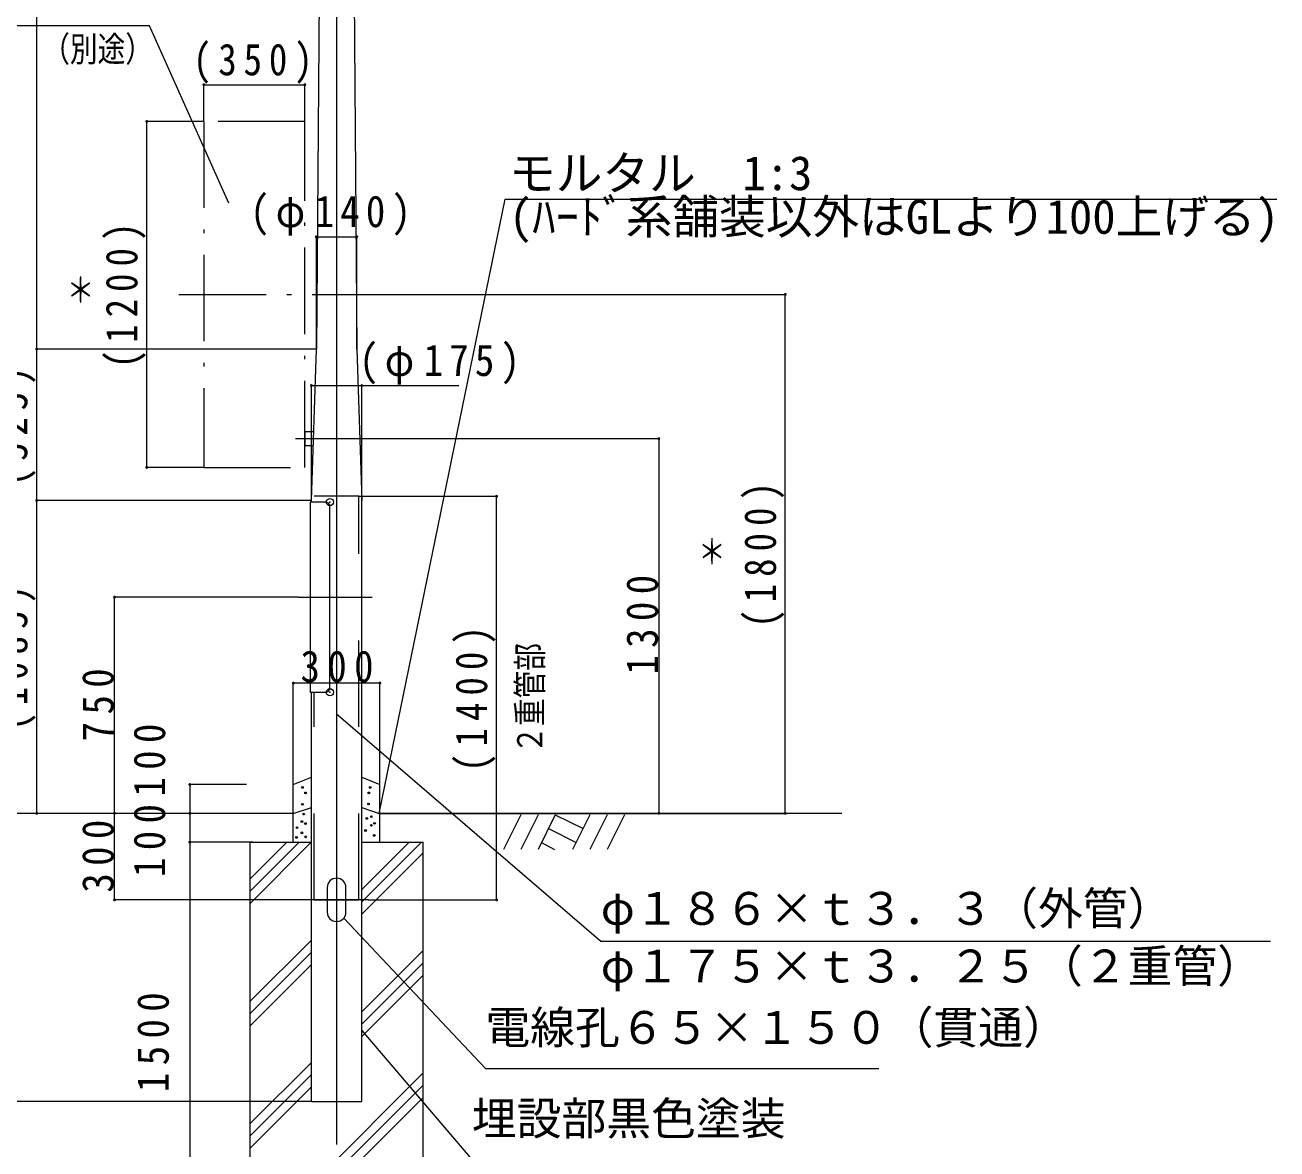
# Model space of a CAD drawing. Units: millimetres on the paper, scale 1:50. Extents: x -5930 to 1479, y 12 to 14760.
# Drawn here: x 57.1 to 143.9, y 51 to 129 of the extents above; entities that cross this region are included whole.
import ezdxf
from ezdxf.enums import TextEntityAlignment as Align

# ---------------------------------------------------------------- set-up
doc = ezdxf.new("R2010")
doc.units = ezdxf.units.MM
doc.header["$PDMODE"] = 32
doc.header["$PDSIZE"] = 0.5
for name, pattern in [('DASHED', [7.5, 6, -1.5]), ('DASHED_DOTTED', [9.25, 6, -1.5, 0.25, -1.5]), ('DASHED_SPACED', [12, 6, -6]), ('USER1', [300, 187.5, -37.5, 37.5, -37.5])]:
    doc.linetypes.add(name, pattern=pattern)
for name, color, linetype, lineweight in [('LEVEL001', 1, 'Continuous', 13), ('ハッチ', 4, 'Continuous', 13), ('寸法', 1, 'Continuous', 13), ('本体', 7, 'Continuous', 13)]:
    doc.layers.add(name, color=color, linetype=linetype, lineweight=lineweight)
doc.styles.add('ＭＳ ゴシック', font='')
doc.styles.get('ＭＳ ゴシック').set_extended_font_data('MS Gothic')

# ---------------------------------------------------------------- blocks, each defined once
blk = doc.blocks.new('filled_dot')
at = {"color": 0, "linetype": 'Continuous', "lineweight": -2, "const_width": 1.25}
blk.add_lwpolyline([(-0.625, 0, 1), (0.625, 0, 1)], format="xyb", close=True, dxfattribs=at)

msp = doc.modelspace()

# ---------------------------------------------------------------- linework, layer by layer
at = {"layer": 'LEVEL001'}
for p, q in [((65.699, 128.955), (54.989, 128.955)), ((71.203, 116.64), (65.699, 128.955)), ((78.649, 81.241), (96.997, 65.449)), ((79.176, 67.05), (88.994, 56.61)), ((96.997, 65.449), (143.46, 65.449)), ((80.421, 59.256), (88.053, 50.292)), ((88.994, 56.61), (116.294, 56.61))]:
    msp.add_line(p, q, dxfattribs=at)
at = {"layer": 'ハッチ'}
for p, q in [((91.445, 74.21), (90.245, 71.81)), ((92.645, 74.21), (91.445, 71.81)), ((93.845, 74.21), (92.645, 71.81)), ((93.845, 74.21), (95.765, 73.25)), ((96.245, 74.21), (95.045, 71.81)), ((97.445, 74.21), (96.245, 71.81)), ((98.645, 74.21), (97.445, 71.81)), ((93.365, 73.25), (95.285, 72.29)), ((72.671, 69.758), (75.223, 72.31)), ((72.671, 68.909), (76.072, 72.31)), ((72.671, 68.061), (76.92, 72.31)), ((80.421, 69.023), (83.708, 72.31)), ((80.421, 68.174), (84.557, 72.31)), ((92.885, 72.29), (93.785, 71.81)), ((80.421, 67.326), (84.671, 71.576)), ((72.671, 61.273), (76.921, 65.523)), ((72.671, 60.424), (76.921, 64.674)), ((80.421, 60.537), (84.671, 64.787)), ((72.671, 59.576), (76.921, 63.826)), ((80.421, 59.689), (84.671, 63.939)), ((80.421, 58.84), (84.671, 63.09)), ((72.671, 52.787), (76.921, 57.037)), ((72.671, 44.302), (84.671, 56.302)), ((72.671, 51.939), (76.921, 56.189)), ((72.671, 43.454), (84.671, 55.454)), ((72.671, 51.09), (76.921, 55.34)), ((72.671, 42.605), (84.671, 54.605))]:
    msp.add_line(p, q, dxfattribs=at)
for centre, radius in [((76.305, 76.112), 0.06), ((76.52, 75.732), 0.06), ((80.911, 75.732), 0.06), ((81.008, 76.112), 0.06), ((76.305, 74.939), 0.06), ((80.889, 74.959), 0.06), ((76.389, 74.259), 0.0599), ((80.764, 73.96), 0.0599), ((81.084, 74.079), 0.0599), ((75.93, 73.321), 0.0599), ((76.269, 73.74), 0.0599), ((76.269, 72.961), 0.0599), ((76.509, 73.6), 0.0599), ((80.684, 73.121), 0.0599), ((81.084, 73.48), 0.0599), ((81.304, 73.62), 0.0599), ((75.89, 72.642), 0.0599), ((76.529, 72.682), 0.0599), ((81.284, 72.782), 0.0599)]:
    msp.add_circle(centre, radius, dxfattribs=at)
at = {"layer": '寸法'}
for p, q in [((57.871, 106.51), (57.871, 174.31)), ((69.465, 124.861), (76.465, 124.861)), ((69.465, 122.31), (69.465, 124.861)), ((76.465, 122.31), (76.465, 124.861)), ((65.507, 98.31), (65.507, 122.31)), ((69.465, 122.31), (65.507, 122.31)), ((81.642, 74.408), (90.364, 116.91)), ((90.364, 116.91), (143.901, 116.91)), ((77.271, 114.314), (80.071, 114.314)), ((77.271, 106.51), (77.271, 114.314)), ((80.071, 106.51), (80.071, 114.314)), ((77.792, 110.31), (109.799, 110.31)), ((109.799, 74.31), (109.799, 110.31)), ((57.871, 96.01), (57.871, 106.51)), ((77.271, 106.51), (57.871, 106.51)), ((77.271, 106.51), (57.871, 106.51)), ((76.921, 103.989), (87.157, 103.989)), ((76.921, 96.01), (76.921, 103.989)), ((80.421, 96.01), (80.421, 103.989)), ((77.587, 100.31), (101.021, 100.31)), ((101.021, 100.31), (101.021, 74.31)), ((69.465, 98.31), (65.507, 98.31)), ((57.871, 74.31), (57.871, 96.01)), ((76.921, 96.01), (57.871, 96.01)), ((76.921, 96.01), (57.871, 96.01)), ((80.221, 96.31), (89.769, 96.31)), ((89.769, 68.31), (89.769, 96.31)), ((63.271, 74.31), (63.271, 89.31)), ((76.02, 89.31), (63.271, 89.31)), ((81.671, 83.351), (75.671, 83.351)), ((75.671, 76.31), (75.671, 83.351)), ((81.671, 76.31), (81.671, 83.351)), ((68.492, 76.31), (68.492, 74.31)), ((72.434, 76.31), (68.492, 76.31)), ((75.671, 74.31), (52.471, 74.31)), ((75.671, 74.31), (52.471, 74.31)), ((75.671, 74.31), (57.871, 74.31)), ((63.271, 68.31), (63.271, 74.31)), ((75.671, 74.31), (63.271, 74.31)), ((75.671, 74.31), (63.271, 74.31)), ((68.492, 74.31), (68.492, 72.31)), ((72.434, 74.31), (68.492, 74.31)), ((72.871, 74.31), (68.492, 74.31)), ((81.621, 74.31), (81.642, 74.408)), ((81.621, 74.31), (98.159, 74.31)), ((98.159, 74.31), (101.021, 74.31)), ((98.159, 74.31), (109.799, 74.31)), ((68.492, 72.31), (68.492, 42.31)), ((72.671, 72.31), (68.492, 72.31)), ((72.871, 72.31), (68.492, 72.31)), ((76.484, 68.31), (63.271, 68.31)), ((80.859, 68.31), (89.769, 68.31)), ((76.921, 54.31), (52.471, 54.31))]:
    msp.add_line(p, q, dxfattribs=at)
at = {"layer": '寸法', "linetype": 'DASHED_DOTTED'}
for p, q in [((69.465, 122.31), (69.465, 98.31)), ((76.465, 122.31), (69.465, 122.31)), ((76.465, 98.31), (76.465, 122.31)), ((67.718, 110.31), (77.726, 110.31)), ((67.785, 110.31), (77.792, 110.31)), ((75.818, 100.31), (77.653, 100.31)), ((69.465, 98.31), (76.465, 98.31)), ((76.02, 89.31), (81.145, 89.31)), ((80.859, 68.31), (76.484, 68.31))]:
    msp.add_line(p, q, dxfattribs=at)
at = {"layer": '寸法', "linetype": 'DASHED_SPACED'}
for p, q in [((80.221, 96.31), (77.121, 96.31)), ((80.221, 68.31), (80.221, 96.31)), ((77.121, 68.31), (77.121, 82.71)), ((77.121, 68.31), (80.221, 68.31))]:
    msp.add_line(p, q, dxfattribs=at)
at = {"layer": '寸法', "lineweight": 18}
msp.add_line((81.621, 74.31), (81.622, 74.312), dxfattribs=at)
at = {"layer": '本体', "color": 1, "linetype": 'USER1'}
msp.add_line((78.671, 174.948), (78.671, 51.34), dxfattribs=at)
at = {"layer": '本体'}
for p, q in [((77.788, 173.91), (77.271, 106.51)), ((79.555, 173.91), (80.071, 106.51)), ((76.921, 96.01), (77.271, 106.51)), ((80.071, 106.51), (80.421, 96.01)), ((77.081, 100.79), (76.465, 100.79)), ((76.465, 100.79), (76.465, 99.83)), ((76.465, 99.83), (77.049, 99.83)), ((77.907, 95.91), (76.831, 95.91)), ((76.831, 95.91), (76.831, 82.71)), ((76.921, 95.91), (76.921, 96.01)), ((78.207, 83.01), (78.207, 95.61)), ((80.421, 54.31), (80.421, 96.01)), ((76.831, 82.71), (77.907, 82.71)), ((76.921, 54.31), (76.921, 82.71)), ((75.671, 74.31), (76.921, 74.71)), ((80.421, 74.71), (81.621, 74.31)), ((75.671, 74.31), (36.425, 74.31)), ((75.671, 72.31), (75.671, 74.31)), ((113.728, 74.31), (81.621, 74.31)), ((81.671, 72.31), (81.671, 74.31)), ((72.671, 72.31), (76.921, 72.31)), ((72.671, 40.31), (72.671, 72.31)), ((80.421, 72.31), (84.671, 72.31)), ((84.671, 40.31), (84.671, 72.31)), ((78.021, 69.16), (78.021, 67.46)), ((79.321, 67.46), (79.321, 69.16)), ((76.921, 54.31), (80.421, 54.31))]:
    msp.add_line(p, q, dxfattribs=at)
at = {"layer": '本体', "linetype": 'DASHED'}
for p, q in [((75.671, 76.31), (76.921, 76.811)), ((80.421, 76.811), (81.671, 76.31)), ((75.671, 74.31), (75.671, 76.31)), ((81.671, 74.31), (81.671, 76.31))]:
    msp.add_line(p, q, dxfattribs=at)
at = {"layer": '本体'}
for centre, radius, start, end in [((77.907, 95.61), 0.3, 0, 90), ((77.907, 83.01), 0.3, 270, 0), ((78.671, 69.16), 0.65, 0, 180), ((78.671, 67.46), 0.65, 180, 0)]:
    msp.add_arc(centre, radius, start, end, dxfattribs=at)
for p in [(78.207, 95.91), (78.207, 82.71)]:
    msp.add_point(p, dxfattribs=at)

# ---------------------------------------------------------------- block references
at = {"layer": '寸法', "xscale": 0.08, "yscale": 0.08}
for p in [(69.465, 124.861), (77.271, 114.314), (76.921, 103.989), (75.671, 83.351)]:
    msp.add_blockref('filled_dot', p, dxfattribs=at)
for p, rotation in [((76.465, 124.861), 180), ((65.507, 122.31), 270), ((80.071, 114.314), 180), ((109.799, 110.31), 270), ((57.871, 106.51), 270), ((57.871, 106.51), 90), ((80.421, 103.989), 180), ((101.021, 100.31), 270), ((65.507, 98.31), 90), ((89.769, 96.31), 270), ((57.871, 96.01), 270), ((57.871, 96.01), 90), ((63.271, 89.31), 270), ((81.671, 83.351), 180), ((68.492, 76.31), 270), ((57.871, 74.31), 90), ((63.271, 74.31), 270), ((63.271, 74.31), 90), ((68.492, 74.31), 270), ((68.492, 74.31), 90), ((101.021, 74.31), 90), ((109.799, 74.31), 90), ((68.492, 72.31), 270), ((68.492, 72.31), 90), ((63.271, 68.31), 90), ((89.769, 68.31), 90)]:
    msp.add_blockref('filled_dot', p, dxfattribs=dict(at, rotation=rotation))
at = {"layer": '寸法', "lineweight": 18, "xscale": 0.04, "yscale": 0.04, "rotation": 78.4}
msp.add_blockref('filled_dot', (81.621, 74.31), dxfattribs=at)

# ---------------------------------------------------------------- texts
at = {"layer": 'LEVEL001', "color": 3, "style": 'ＭＳ ゴシック'}
for s, p in [('φ１８６×ｔ３．３（外管）', (96.997, 65.896)), ('φ１７５×ｔ３．２５（２重管）', (96.997, 61.895)), ('電線孔６５×１５０（貫通）', (88.994, 57.638)), ('埋設部黒色塗装', (88.053, 51.321))]:
    msp.add_text(s, height=2.279, dxfattribs=at).set_placement(p, align=Align.BOTTOM_LEFT)
at = {"layer": '寸法', "color": 3, "style": 'ＭＳ ゴシック', "width": 0.8}
for s, p in [('（別途）', (58.253, 125.931)), ('＊', (59.954, 109.217)), ('＊', (103.749, 91.065))]:
    msp.add_text(s, height=1.76, dxfattribs=at).set_placement(p, align=Align.BOTTOM_LEFT)
at = {"layer": '寸法', "color": 3, "style": 'ＭＳ ゴシック'}
for s, p in [('モルタル\u30001:3', (90.635, 116.832)), ('(ﾊｰﾄﾞ系舗装以外はGLより100上げる)', (90.635, 113.806))]:
    msp.add_text(s, height=2.374, dxfattribs=at).set_placement(p, align=Align.BOTTOM_LEFT)
at = {"layer": '寸法', "color": 3, "style": 'ＭＳ ゴシック', "width": 0.8}
msp.add_text('２重管部', height=1.76, rotation=90, dxfattribs=at).set_placement((93.483, 78.446), align=Align.BOTTOM_LEFT)
at = {"layer": '寸法', "char_height": 2.199, "attachment_point": 7, "style": 'ＭＳ ゴシック'}
for s, insert in [('\\T1.38;\\W0.85;(350)', (68.715, 124.929)), ('\\T1.32;\\W0.9;(φ140)', (72.671, 114.382)), ('\\T1.32;\\W0.9;(φ175)', (80.233, 104.057)), ('\\T1.38;\\W0.9;300', (76.171, 83.378))]:
    msp.add_mtext(s, dxfattribs=dict(at, insert=insert))
at = {"layer": '寸法', "char_height": 2.199, "attachment_point": 7, "rotation": 90, "style": 'ＭＳ ゴシック'}
for s, insert in [('\\T1.39;\\W0.85;(1200)', (65.439, 105.185)), ('\\T1.38;\\W0.85;(525)', (57.803, 97.01)), ('\\T1.39;\\W0.85;(1800)', (109.731, 87.185)), ('\\T1.38;\\W0.9;1300', (100.995, 83.935)), ('\\T1.39;\\W0.85;(1085)', (57.803, 80.035)), ('\\T1.39;\\W0.85;(1400)', (89.701, 77.185)), ('\\T1.38;\\W0.9;750', (63.245, 79.31)), ('\\T1.38;\\W0.9;100', (66.815, 75.474)), ('\\T1.38;\\W0.9;100', (66.815, 69.894)), ('\\T1.38;\\W0.9;300', (63.245, 68.81)), ('\\T1.38;\\W0.9;1500', (67.065, 54.976))]:
    msp.add_mtext(s, dxfattribs=dict(at, insert=insert))

doc.saveas('drawing.dxf')
